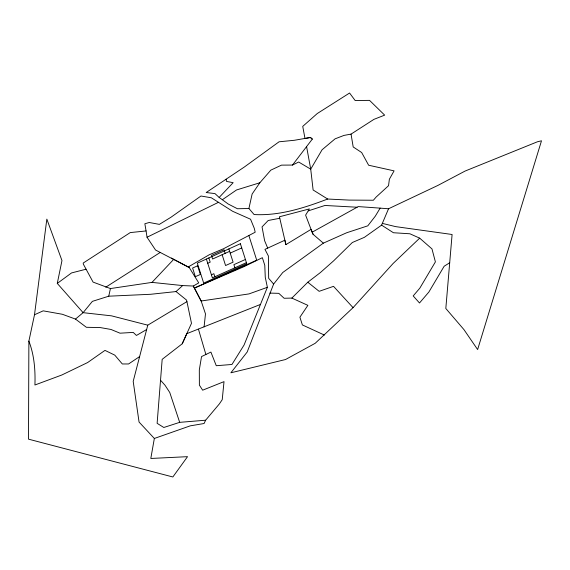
<?xml version="1.0" encoding="UTF-8"?>
<svg xmlns="http://www.w3.org/2000/svg" width="570" height="570" viewBox="0 0 570 570"><rect width="100%" height="100%" fill="white"/><g stroke="black" fill="none" stroke-linecap="round" stroke-linejoin="round"><path stroke-width="0.85" d="M28.878 341.159L28.5 439.157L172.845 476.976L187.53 456.67L150.808 458.465L154.342 438.465L139.059 422.049L133.195 381.344L147.773 325.171L186.932 301.63L186.525 300.055L176.037 291.569L150.737 294.277L108.742 296.193L92.368 301.366L83.12 312.666L75.482 319.086L62.33 314.269L43.192 310.849L34.506 314.747L28.878 341.159C34.264 354.996 35.44 370.229 34.92 384.999L61.852 374.989L87.63 362.548L104.98 350.386L114.77 355.124L122.315 363.966L128.585 363.966L139.415 356.713M146.07 230.95L144.858 223.768L149.233 222.492L159.379 224.373L171.029 217.206L200.968 196.009L211.349 197.79L232.703 211.328L250.558 219.229L254.256 228.249L255.196 232.218L223.654 248.67L209.261 254.754L188.171 266.981L155.539 250.016L147.039 237.241L146.07 230.95L130.266 232.581L83.199 263.055L83.384 264.224L93.088 282.107L110.438 288.562L151.99 282.392L182.649 285.577L193.308 286.026L194.391 288.071L243.782 266.746L262.364 257.69L264.779 265.292L265.264 277.305L267.38 287.309L244.074 345.007L231.954 364.472L216.272 365.719L210.907 352.082L201.531 356.578L199.315 369.887L199.386 385.128L202.656 390.194L224.017 381.629L222.229 399.677L219.393 403.874L205.635 420.211L179.678 422.349L163.818 427.486L157.121 423.325L162.179 359.335L182.229 343.788L191.484 323.318L186.932 301.63M204.089 326.923L205.478 313.863L201.153 301.01L194.391 288.071L256.728 260.205L248.855 235.524M34.506 314.747L46.84 219.101L61.973 260.568L57.278 283.411L83.12 312.666L111.57 315.851L147.773 325.171M108.742 296.193L110.438 288.562M327.665 199.03C304.252 207.929 279.421 215.952 254.092 214.548L248.912 208.492L252.132 194.014L259.842 182.77L270.843 170.131L281.502 165.129L292.495 165.065L298.666 162.023L310.721 169.162L313.115 189.981L327.665 199.03L349.125 200.091L373.378 200.234L376.072 197.12L388.541 185.699L389.367 179.237L394.084 170.865L368.64 165.229L361.665 152.525L353.193 146.953L351.049 134.114L373.941 119.351L384.665 115.14L369.545 100.37L355.167 100.534L349.581 93.024L317.233 113.558L302.734 126.383L304.993 138.51L310.394 137.477L312.324 139.087L292.495 165.065M382.335 223.383L395.608 226.618L452.096 234.491L445.818 308.484L463.923 329.574L477.624 349.56L541.5 140.79L537.446 141.773L465.084 171.064L437.86 185.442L388.541 208.763L380.147 208.136L375.288 216.187L367.8 225.827L346.645 232.767L323.347 243.148L282.748 272.51L273.621 284.067L247.181 352.018L230.886 372.794L285.513 359.528L315.196 343.297L353.058 307.65L393.115 263.483L419.684 238.153L431.974 248.912L435.395 261.887L419.834 288.142L413.193 295.923L419.499 302.991L428.868 292.032L444.158 266.233L449.694 262.77M269.888 293.094L278.808 293.343L284.124 298.267L291.854 298.082L307.793 282.228L320.433 272.524L333.671 260.796L352.331 242.507L364.365 237.348L381.594 225.136L388.541 208.763M182.229 343.788L186.803 333.657L260.12 304.572M205.635 420.211L204.074 423.517L190.209 425.861L154.342 438.465M151.99 282.392L173.75 259.314L189.247 267.53M312.324 139.087L310.401 137.477L294.448 140.27L279.065 141.795L244.295 167.046L206.183 192.525L214.99 193.601L219.151 197.441L233.159 182.671L226.518 181.417L226.105 179.208M176.037 291.569L182.649 285.577M57.278 283.411L71.542 272.93L85.992 269.232M219.151 197.441L222.343 199.735L236.529 189.967L259.834 182.77M105.764 287.202L160.27 252.41M285.891 244.63L311.056 229.375L305.613 215.125L309.389 208.919L279.435 216.785L285.891 244.63L284.872 240.212L264.957 249.368L268.377 255.951L268.662 278.295L273.621 284.067M146.611 329.546L136.444 335.452L133.23 332.41L120.021 333.186L110.958 329.453L100.284 327.579L86.376 327.294L75.482 319.086M323.347 243.148L313.058 234.277L312.203 232.161L358.252 206.589L380.147 208.136M147.039 237.241L218.474 202.307M229.639 251.334L212.631 259.008L211.484 255.403L223.996 249.753L225.15 253.358M207.729 263.262L210.188 262.15L208.841 257.946M230.209 253.116L241.73 247.914M211.406 274.797L213.864 273.693L214.84 276.756M245.413 259.457L233.885 264.658L234.89 267.793M246.425 262.635L212.382 277.854L206.39 259.058M267.38 287.309L249.005 293.906L201.153 301.01L193.308 286.026L198.738 282.891L188.713 266.667M308.199 210.886L324.943 205.471L357.119 207.224M351.049 134.114L343.995 135.411L335.096 138.831L322.079 149.767L310.721 169.162L306.582 146.604M279.785 218.267L268.199 220.49L262.043 226.888L264.63 240.732L267.693 248.107M248.912 208.492L237.441 208.748L228.207 204.017L222.343 199.735M419.684 238.153L409.901 233.778L393.421 232.738L381.594 225.136M291.854 298.082L307.878 305.356L299.906 317.191L302.378 324.929L324.387 335.06M171.428 258.067L173.75 259.314M307.793 282.228L319.15 291.327L333.521 286.339L353.058 307.65M160.654 380.347L165.008 385.242L169.753 392.466L179.678 422.349M312.203 232.161L311.056 229.375L313.058 234.277M228.869 248.912L233.087 262.15L225.578 265.542L222.129 254.719M198.445 329.175L205.891 354.512M240.39 243.718L197.32 263.148L203.682 283.091L246.753 263.661L240.39 243.718M197.612 265.784L192.61 268.043L195.368 276.699L200.376 274.441L197.612 265.784"/></g></svg>
